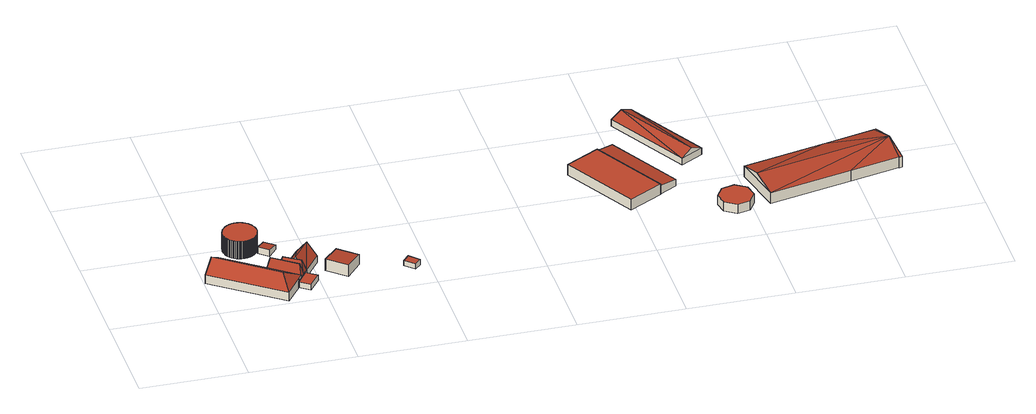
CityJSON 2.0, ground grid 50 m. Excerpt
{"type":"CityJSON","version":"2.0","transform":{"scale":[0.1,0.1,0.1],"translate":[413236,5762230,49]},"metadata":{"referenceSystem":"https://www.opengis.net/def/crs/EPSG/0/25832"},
"CityObjects":{
"building1":{"type":"Building","attributes":{"Gemeindeschluessel":"05570044","Geometrietyp2DReferenz":"3000","function":"31001_2700"},"address":[{"country":"Germany","locality":"Telgte","thoroughfareNumber":"31a","thoroughfareName":"Lauheide"},{"country":"Germany","locality":"Telgte","thoroughfareNumber":"31b","thoroughfareName":"Lauheide"}],"children":["building1-1","building1-2","building1-3","building1-4"]},
"building1-1":{"type":"BuildingPart","attributes":{"roofType":"5000","measuredHeight":9.64},"parents":["building1"],"geometry":[{"type":"Solid","lod":"2","boundaries":[[[[0,1,2,3,4]],[[5,6,7]],[[8,9,5,7]],[[10,11,9,8]],[[12,13,11,10]],[[14,15,13,12]],[[4,3,15,14]],[[8,7,16,10]],[[0,4,14,16,7]],[[12,10,16,14]],[[2,5,9,11,13,15,3]],[[1,0,7,6]],[[5,2,1,6]]]],"semantics":{"surfaces":[{"type":"WallSurface"},{"type":"RoofSurface"},{"type":"GroundSurface"},{"type":"ClosureSurface"}],"values":[[0,0,0,0,0,0,0,1,1,1,2,0,3]]}}]},
"building1-2":{"type":"BuildingPart","attributes":{"roofType":"5000","measuredHeight":9.45},"parents":["building1"],"geometry":[{"type":"Solid","lod":"2","boundaries":[[[[17,18,19,20]],[[21,22,23,24]],[[25,26,22,21]],[[20,19,27,28]],[[29,30,31,32]],[[24,33,17,20,34,31,30]],[[20,28,34]],[[25,32,31,34,28]],[[29,32,25,21]],[[30,29,21,24]],[[18,23,22,26,27,19]],[[23,18,17,24]],[[17,33,24]],[[27,26,25,28]]]],"semantics":{"surfaces":[{"type":"WallSurface"},{"type":"RoofSurface"},{"type":"GroundSurface"},{"type":"ClosureSurface"}],"values":[[0,0,0,0,1,1,1,1,0,0,2,3,3,3]]}}]},
"building1-3":{"type":"BuildingPart","attributes":{"roofType":"3100","measuredHeight":9.38},"parents":["building1"],"geometry":[{"type":"Solid","lod":"2","boundaries":[[[[35,36,37,38]],[[24,23,36,35]],[[38,37,18,17]],[[39,40,38]],[[38,17,33,39]],[[35,40,41]],[[41,40,39,24]],[[41,24,35]],[[40,35,38]],[[36,23,18,37]],[[23,24,17,18]],[[39,33,24]],[[33,17,24]]]],"semantics":{"surfaces":[{"type":"WallSurface"},{"type":"RoofSurface"},{"type":"GroundSurface"},{"type":"ClosureSurface"}],"values":[[0,0,0,1,1,1,1,0,0,2,3,0,3]]}}]},
"building1-4":{"type":"BuildingPart","attributes":{"roofType":"5000","measuredHeight":9.46},"parents":["building1"],"geometry":[{"type":"Solid","lod":"2","boundaries":[[[[42,5,26,25]],[[6,5,42]],[[43,44,2,1]],[[28,27,44,43]],[[42,25,45,6]],[[28,43,46,45,25]],[[1,46,43]],[[6,45,46,1]],[[26,5,2,44,27]],[[27,28,25,26]],[[5,6,1,2]]]],"semantics":{"surfaces":[{"type":"WallSurface"},{"type":"RoofSurface"},{"type":"GroundSurface"},{"type":"ClosureSurface"}],"values":[[0,0,0,0,1,1,1,1,2,3,3]]}}]},
"building2":{"type":"Building","attributes":{"Gemeindeschluessel":"05570044","Geometrietyp2DReferenz":"3000","function":"51003_1201","roofType":"1000","measuredHeight":9},"geometry":[{"type":"Solid","lod":"2","boundaries":[[[[47,48,49,50]],[[51,52,48,47]],[[53,54,52,51]],[[55,56,54,53]],[[57,58,56,55]],[[59,60,58,57]],[[61,62,60,59]],[[63,64,62,61]],[[65,66,64,63]],[[67,68,66,65]],[[69,70,68,67]],[[71,72,70,69]],[[73,74,72,71]],[[75,76,74,73]],[[77,78,76,75]],[[79,80,78,77]],[[81,82,80,79]],[[83,84,82,81]],[[85,86,84,83]],[[87,88,86,85]],[[89,90,88,87]],[[91,92,90,89]],[[93,94,92,91]],[[95,96,94,93]],[[97,98,96,95]],[[99,100,98,97]],[[101,102,100,99]],[[103,104,102,101]],[[105,106,104,103]],[[107,108,106,105]],[[109,110,108,107]],[[111,112,110,109]],[[113,114,112,111]],[[115,116,114,113]],[[117,118,116,115]],[[119,120,118,117]],[[121,122,120,119]],[[123,124,122,121]],[[125,126,124,123]],[[127,128,126,125]],[[129,130,128,127]],[[131,132,130,129]],[[133,134,132,131]],[[135,136,134,133]],[[137,138,136,135]],[[139,140,138,137]],[[141,142,140,139]],[[143,144,142,141]],[[145,146,144,143]],[[147,148,146,145]],[[149,150,148,147]],[[151,152,150,149]],[[153,154,152,151]],[[155,156,154,153]],[[157,158,156,155]],[[159,160,158,157]],[[161,162,160,159]],[[163,164,162,161]],[[165,166,164,163]],[[167,168,166,165]],[[169,170,168,167]],[[171,172,170,169]],[[173,174,172,171]],[[175,176,174,173]],[[177,178,176,175]],[[179,180,178,177]],[[181,182,180,179]],[[183,184,182,181]],[[185,186,184,183]],[[187,188,186,185]],[[189,190,188,187]],[[191,192,190,189]],[[193,194,192,191]],[[195,196,194,193]],[[197,198,196,195]],[[199,200,198,197]],[[201,202,200,199]],[[203,204,202,201]],[[205,206,204,203]],[[207,208,206,205]],[[209,210,208,207]],[[211,212,210,209]],[[213,214,212,211]],[[215,216,214,213]],[[217,218,216,215]],[[219,220,218,217]],[[221,222,220,219]],[[223,224,222,221]],[[225,226,224,223]],[[50,49,226,225]],[[223,221,219,217,215,213,211,209,207,205,203,201,199,197,195,193,191,189,187,185,183,181,179,177,175,173,171,169,167,165,163,161,159,157,155,153,151,149,147,145,143,141,139,137,135,133,131,129,127,125,123,121,119,117,115,113,111,109,107,105,103,101,99,97,95,93,91,89,87,85,83,81,79,77,75,73,71,69,67,65,63,61,59,57,55,53,51,47,50,225]],[[48,52,54,56,58,60,62,64,66,68,70,72,74,76,78,80,82,84,86,88,90,92,94,96,98,100,102,104,106,108,110,112,114,116,118,120,122,124,126,128,130,132,134,136,138,140,142,144,146,148,150,152,154,156,158,160,162,164,166,168,170,172,174,176,178,180,182,184,186,188,190,192,194,196,198,200,202,204,206,208,210,212,214,216,218,220,222,224,226,49]]]],"semantics":{"surfaces":[{"type":"WallSurface"},{"type":"RoofSurface"},{"type":"GroundSurface"}],"values":[[0,0,0,0,0,0,0,0,0,0,0,0,0,0,0,0,0,0,0,0,0,0,0,0,0,0,0,0,0,0,0,0,0,0,0,0,0,0,0,0,0,0,0,0,0,0,0,0,0,0,0,0,0,0,0,0,0,0,0,0,0,0,0,0,0,0,0,0,0,0,0,0,0,0,0,0,0,0,0,0,0,0,0,0,0,0,0,0,0,0,1,2]]}}]},
"building3":{"type":"Building","attributes":{"Gemeindeschluessel":"05570044","Geometrietyp2DReferenz":"3000","function":"51009_1610","roofType":"2100","measuredHeight":3.3},"geometry":[{"type":"Solid","lod":"2","boundaries":[[[[227,228,229,230]],[[231,232,228,227]],[[233,234,232,231]],[[230,229,234,233]],[[231,227,230,233]],[[228,232,234,229]]]],"semantics":{"surfaces":[{"type":"WallSurface"},{"type":"RoofSurface"},{"type":"GroundSurface"}],"values":[[0,0,0,0,1,2]]}}]},
"building4":{"type":"Building","attributes":{"Gemeindeschluessel":"05570044","Geometrietyp2DReferenz":"3000","function":"31001_2460","roofType":"1000","measuredHeight":3},"geometry":[{"type":"Solid","lod":"2","boundaries":[[[[235,236,237,238]],[[239,240,236,235]],[[241,242,240,239]],[[238,237,242,241]],[[239,235,238,241]],[[236,240,242,237]]]],"semantics":{"surfaces":[{"type":"WallSurface"},{"type":"RoofSurface"},{"type":"GroundSurface"}],"values":[[0,0,0,0,1,2]]}}]},
"building5":{"type":"Building","attributes":{"Gemeindeschluessel":"05570044","Geometrietyp2DReferenz":"3000","function":"31001_2700","roofType":"2100","measuredHeight":6},"geometry":[{"type":"Solid","lod":"2","boundaries":[[[[243,244,245,246]],[[247,248,244,243]],[[249,250,248,247]],[[246,245,250,249]],[[247,243,246,249]],[[244,248,250,245]]]],"semantics":{"surfaces":[{"type":"WallSurface"},{"type":"RoofSurface"},{"type":"GroundSurface"}],"values":[[0,0,0,0,1,2]]}}]},
"building6":{"type":"Building","attributes":{"Gemeindeschluessel":"05570044","Geometrietyp2DReferenz":"3000","function":"51009_1610","roofType":"2100","measuredHeight":2.85},"geometry":[{"type":"Solid","lod":"2","boundaries":[[[[251,252,253,254]],[[255,256,252,251]],[[257,258,256,255]],[[254,253,258,257]],[[255,251,254,257]],[[252,256,258,253]]]],"semantics":{"surfaces":[{"type":"WallSurface"},{"type":"RoofSurface"},{"type":"GroundSurface"}],"values":[[0,0,0,0,1,2]]}}]},
"building7":{"type":"Building","attributes":{"Gemeindeschluessel":"05570044","Geometrietyp2DReferenz":"3000","function":"31001_2700","roofType":"1000","measuredHeight":5.35},"geometry":[{"type":"Solid","lod":"2","boundaries":[[[[259,260,261,262]],[[263,264,260,259]],[[265,266,264,263]],[[262,261,266,265]],[[263,259,262,265]],[[260,264,266,261]]]],"semantics":{"surfaces":[{"type":"WallSurface"},{"type":"RoofSurface"},{"type":"GroundSurface"}],"values":[[0,0,0,0,1,2]]}}]},
"building8":{"type":"Building","attributes":{"Gemeindeschluessel":"05570044","Geometrietyp2DReferenz":"3000","function":"31001_2700","roofType":"2100","measuredHeight":4.58},"geometry":[{"type":"Solid","lod":"2","boundaries":[[[[267,268,269,270]],[[271,272,268,267]],[[273,274,272,271]],[[270,269,274,273]],[[271,267,270,273]],[[268,272,274,269]]]],"semantics":{"surfaces":[{"type":"WallSurface"},{"type":"RoofSurface"},{"type":"GroundSurface"}],"values":[[0,0,0,0,1,2]]}}]},
"building9":{"type":"Building","attributes":{"Gemeindeschluessel":"05570044","Geometrietyp2DReferenz":"3000","function":"31001_2700","roofType":"3100","measuredHeight":6.06},"geometry":[{"type":"Solid","lod":"2","boundaries":[[[[275,276,277,278]],[[279,280,276,275]],[[281,282,280,279]],[[278,277,282,281]],[[275,283,279]],[[281,284,278]],[[283,275,278]],[[278,284,283]],[[279,283,284]],[[284,281,279]],[[276,280,282,277]]]],"semantics":{"surfaces":[{"type":"WallSurface"},{"type":"RoofSurface"},{"type":"GroundSurface"}],"values":[[0,0,0,0,0,0,1,1,1,1,2]]}}]},
"building10":{"type":"Building","attributes":{"Gemeindeschluessel":"05570044","Geometrietyp2DReferenz":"3000","function":"31001_2700","roofType":"1000","measuredHeight":4.77},"geometry":[{"type":"Solid","lod":"2","boundaries":[[[[285,286,287,288]],[[289,290,286,285]],[[291,292,290,289]],[[293,294,292,291]],[[295,296,294,293]],[[297,298,296,295]],[[299,300,298,297]],[[288,287,300,299]],[[297,295,293,291,289,285,288,299]],[[286,290,292,294,296,298,300,287]]]],"semantics":{"surfaces":[{"type":"WallSurface"},{"type":"RoofSurface"},{"type":"GroundSurface"}],"values":[[0,0,0,0,0,0,0,0,1,2]]}}]},
"building11":{"type":"Building","attributes":{"Gemeindeschluessel":"05570044","Geometrietyp2DReferenz":"3000","function":"31001_2700","roofType":"5000","measuredHeight":8.89},"geometry":[{"type":"Solid","lod":"2","boundaries":[[[[301,302,303,304]],[[305,306,302,301]],[[307,308,306,305]],[[309,310,308,307]],[[311,312,310,309]],[[313,314,312,311]],[[315,316,314,313]],[[317,318,316,315]],[[319,320,318,317]],[[304,303,320,319]],[[313,311,309]],[[313,309,321]],[[315,313,321]],[[317,315,321]],[[321,322,317]],[[305,301,307]],[[321,307,301]],[[321,301,304]],[[322,321,304]],[[304,319,322]],[[317,322,319]],[[307,321,309]],[[302,306,308,310,312,314,316,318,320,303]]]],"semantics":{"surfaces":[{"type":"WallSurface"},{"type":"RoofSurface"},{"type":"GroundSurface"}],"values":[[0,0,0,0,0,0,0,0,0,0,1,1,1,1,1,1,1,1,1,1,0,0,2]]}}]}
},
"vertices":[
[275,223,66],[275,223,53],[275,223,20],[94,361,20],[94,361,65],[409,122,20],[409,122,53],[409,122,66],[390,94,66],[390,94,20],[319,0,66],[319,0,20],[1,237,65],[1,237,20],[44,293,117],[44,293,20],[316,89,117],
[365,232,53],[365,232,20],[347,244,20],[347,244,53],[438,162,53],[438,162,20],[446,172,20],[446,172,53],[426,144,53],[426,144,20],[328,219,20],[328,219,53],[438,162,55],[446,172,55],[422,168,115],[426,144,54],[365,231,53],[350,222,112],
[523,275,53],[523,275,20],[444,336,20],[444,336,53],[405,202,114],[483,306,114],[446,173,53],
[409,122,52],[292,245,53],[292,245,20],[406,142,115],[295,226,115],
[185,404,107],[185,404,17],[190,401,17],[190,401,107],[180,407,107],[180,407,17],[175,410,107],[175,410,17],[170,415,107],[170,415,17],[165,419,107],[165,419,17],[160,424,107],[160,424,17],[156,430,107],[156,430,17],[153,436,107],[153,436,17],[150,442,107],[150,442,17],[147,449,107],[147,449,17],[146,456,107],[146,456,17],[144,463,107],[144,463,17],[144,470,107],[144,470,17],[144,477,107],[144,477,17],[145,483,107],[145,483,17],[146,490,107],[146,490,17],[147,496,107],[147,496,17],[150,502,107],[150,502,17],[152,508,107],[152,508,17],[155,513,107],[155,513,17],[158,518,107],[158,518,17],[162,522,107],[162,522,17],[165,527,107],[165,527,17],[169,530,107],[169,530,17],[173,533,107],[173,533,17],[177,536,107],[177,536,17],[180,539,107],[180,539,17],[184,541,107],[184,541,17],[188,543,107],[188,543,17],[191,545,107],[191,545,17],[195,546,107],[195,546,17],[198,547,107],[198,547,17],[199,548,107],[199,548,17],[200,548,107],[200,548,17],[203,549,107],[203,549,17],[207,550,107],[207,550,17],[211,550,107],[211,550,17],[215,551,107],[215,551,17],[220,551,107],[220,551,17],[224,551,107],[224,551,17],[229,551,107],[229,551,17],[234,550,107],[234,550,17],[239,549,107],[239,549,17],[244,548,107],[244,548,17],[250,546,107],[250,546,17],[255,544,107],[255,544,17],[260,541,107],[260,541,17],[265,538,107],[265,538,17],[271,534,107],[271,534,17],[276,530,107],[276,530,17],[280,525,107],[280,525,17],[285,520,107],[285,520,17],[288,514,107],[288,514,17],[292,508,107],[292,508,17],[295,502,107],[295,502,17],[297,495,107],[297,495,17],[299,488,107],[299,488,17],[300,481,107],[300,481,17],[300,474,107],[300,474,17],[300,467,107],[300,467,17],[299,460,107],[299,460,17],[298,454,107],[298,454,17],[296,448,107],[296,448,17],[294,442,107],[294,442,17],[291,436,107],[291,436,17],[288,431,107],[288,431,17],[285,426,107],[285,426,17],[282,422,107],[282,422,17],[278,418,107],[278,418,17],[274,415,107],[274,415,17],[271,411,107],[271,411,17],[267,408,107],[267,408,17],[263,406,107],[263,406,17],[259,404,107],[259,404,17],[256,402,107],[256,402,17],[252,400,107],[252,400,17],[248,399,107],[248,399,17],[245,398,107],[245,398,17],[242,397,107],[242,397,17],[238,396,107],[238,396,17],[234,395,107],[234,395,17],[230,395,107],[230,395,17],[225,395,107],[225,395,17],[221,394,107],[221,394,17],[216,395,107],[216,395,17],[211,395,107],[211,395,17],[206,396,107],[206,396,17],[201,397,107],[201,397,17],[196,399,107],[196,399,17],
[336,384,49],[336,384,16],[375,432,16],[375,432,40],[290,422,49],[290,422,16],[329,469,40],[329,469,16],
[438,162,52],[438,162,22],[390,94,22],[390,94,52],[486,126,52],[486,126,22],[436,60,52],[436,60,22],
[611,285,71],[611,285,20],[540,201,20],[540,201,80],[698,211,71],[698,211,20],[627,128,80],[627,128,20],
[917,195,39],[917,195,10],[889,168,10],[889,168,35],[959,152,39],[959,152,10],[932,125,35],[932,125,10],
[1939,787,62],[1939,787,8],[1781,700,8],[1781,700,62],[2134,437,62],[2134,437,8],[1977,348,62],[1977,348,8],
[2134,437,56],[2134,437,10],[2217,484,10],[2217,484,44],[1939,787,56],[1939,787,10],[2021,834,44],[2021,834,10],
[2392,699,47],[2392,699,12],[2175,1087,12],[2175,1087,47],[2287,640,47],[2287,640,12],[2070,1029,47],[2070,1029,12],[2340,670,73],[2122,1058,73],
[2367,228,57],[2367,228,10],[2420,195,10],[2420,195,57],[2354,289,57],[2354,289,10],[2388,341,57],[2388,341,10],[2449,355,57],[2449,355,10],[2501,321,57],[2501,321,10],[2514,260,57],[2514,260,10],[2481,208,57],[2481,208,10],
[3158,623,63],[3158,623,8],[2919,570,8],[2919,570,63],[3158,624,63],[3158,624,8],[3167,626,63],[3167,626,8],[3222,378,63],[3222,378,8],[3206,374,63],[3206,374,8],[3206,375,63],[3206,375,8],[2974,323,63],[2974,323,8],[2582,237,63],[2582,237,8],[2528,483,63],[2528,483,8],[3195,502,97],[2555,359,97]
]}
